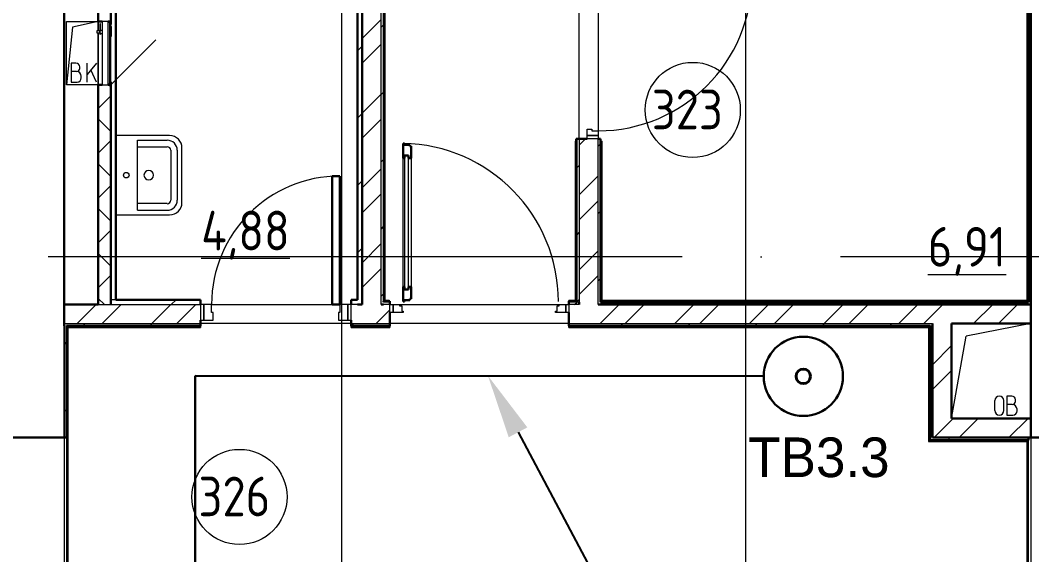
# Model space of a CAD drawing. Header units: millimetres. Extents: x -259793 to 503324, y -44556 to 93494.
# Drawn here: x 274618 to 281002, y 15958 to 19329 of the extents above; entities that cross this region are included whole.
import ezdxf
from ezdxf import colors
from ezdxf.entities.mleader import LeaderData, LeaderLine
from ezdxf.math import Vec2, Vec3

# ---------------------------------------------------------------- set-up
doc = ezdxf.new("R2010")
doc.units = ezdxf.units.MM
doc.linetypes.add('ADSK_Линия сетки', pattern=[25, 20, -2.5, 0, -2.5])
for name, color, linetype, lineweight in [('RC-Выноски', 7, 'Continuous', 0), ('Text', 7, 'Continuous', 15), ('Двери', 252, 'Continuous', 9), ('Линии', 7, 'Continuous', 9), ('лс', 5, 'Continuous', 30), ('Марки помещений', 252, 'Continuous', 20), ('Обобщенные модели', 252, 'Continuous', 18), ('Оборудование', 8, 'Continuous', 18), ('Ограждение', 252, 'Continuous', 9), ('Оси', 252, 'Continuous', 9), ('Примечания', 7, 'Continuous', 25), ('Стены внутренние', 7, 'Continuous', 18), ('Стены наружные', 7, 'Continuous', 18), ('Стены штриховка', 7, 'Continuous', 9)]:
    doc.layers.add(name, color=color, linetype=linetype, lineweight=lineweight)
doc.layers.add('Двери открывание', color=7, linetype='Continuous', lineweight=9, true_color=0xc0c0c0)
doc.styles.add('GOST Common_2', font='', dxfattribs={"width": 0.9, "height": 250})
doc.styles.add('Mipgost_5', font='', dxfattribs={"height": 250})
doc.styles.get('GOST Common_2').set_extended_font_data('GOST type B')
doc.styles.get('Mipgost_5').set_extended_font_data('Mipgost')

# ---------------------------------------------------------------- blocks, each defined once
blk = doc.blocks.new('РозеткаТВ')
at = {"layer": 'Text', "color": 3, "lineweight": 30}
blk.add_circle((-3.6, 3.2), 250, dxfattribs=at)
at = {"layer": 'Text', "color": 3, "lineweight": 40}
blk.add_circle((-3.6, 3.2), 45.8, dxfattribs=at)
blk = doc.blocks.new('3 этаж')
at = {"color": 251, "lineweight": 18, "true_color": 0x636466}
for p, q in [((274910.8, 18921.6), (274910.8, 19321.6)), ((274910.8, 19321.6), (275110.8, 19321.6)), ((274947, 19284.7), (274910.8, 18921.6)), ((275110.8, 19321.6), (274947, 19284.7)), ((275110.8, 19321.6), (275110.8, 19261.2)), ((275110.8, 19248.9), (275110.8, 18921.6)), ((274969.9, 19058.8), (274939.9, 19058.8)), ((274939.9, 19058.8), (274939.9, 18938.8)), ((274993.3, 19025.4), (274993.3, 19035.4)), ((275099.9, 19058.8), (275039.9, 18987.3)), ((275039.9, 18938.8), (275039.9, 19058.8)), ((274973.3, 19005.4), (274939.9, 19005.4)), ((275003.3, 18965.4), (275003.3, 18975.4)), ((275099.9, 18938.8), (275064, 19015.9)), ((275110.8, 18921.6), (274910.8, 18921.6)), ((274939.9, 18938.8), (274976.6, 18938.8))]:
    blk.add_line(p, q, dxfattribs=at)
for centre, radius, start, end in [((274969.9, 19035.4), 23.3, 0, 90), ((274973.3, 19025.4), 20, 270, 0), ((274973.3, 18975.4), 30, 0, 90), ((274976.6, 18965.4), 26.7, 270, 0)]:
    blk.add_arc(centre, radius, start, end, dxfattribs=at)
at = {"layer": 'Двери', "color": 251, "true_color": 0x636466}
for p, q in [((278195.8, 18641.6), (278225.8, 18641.6)), ((278195.8, 18601.6), (278195.8, 18641.6)), ((278265.8, 18601.6), (278195.8, 18601.6)), ((278195.8, 18581.6), (278195.8, 18601.6)), ((278195.8, 18601.6), (278265.8, 18601.6)), ((278265.8, 18581.6), (278195.8, 18581.6)), ((278225.8, 18641.6), (278225.8, 18631.6)), ((278225.8, 18631.6), (278265.8, 18631.6)), ((278265.8, 18631.6), (278265.8, 18601.6)), ((278265.8, 18601.6), (278265.8, 18581.6)), ((277034.8, 17648.6), (277034.8, 18458.6)), ((277043.8, 18476.6), (277043.8, 17630.6)), ((277067.8, 18476.6), (277043.8, 18476.6)), ((277067.8, 17630.6), (277067.8, 18476.6)), ((277084.8, 18458.6), (277084.8, 17648.6)), ((277043.8, 17630.6), (277067.8, 17630.6)), ((275775.8, 17536.6), (275755.8, 17536.6)), ((275755.8, 17536.6), (275755.8, 17436.6)), ((275825.8, 17536.6), (275775.8, 17536.6)), ((275775.8, 17536.6), (275775.8, 17436.6)), ((275775.8, 17436.6), (275775.8, 17536.6)), ((275825.8, 17486.6), (275825.8, 17536.6)), ((276685.8, 17536.6), (276635.8, 17536.6)), ((276635.8, 17536.6), (276635.8, 17486.6)), ((276685.8, 17436.6), (276685.8, 17536.6)), ((276705.8, 17536.6), (276685.8, 17536.6)), ((276685.8, 17536.6), (276685.8, 17436.6)), ((276705.8, 17436.6), (276705.8, 17536.6)), ((276950.8, 17536.6), (276970.8, 17536.6)), ((276950.8, 17486.6), (276950.8, 17536.6)), ((276970.8, 17536.6), (276970.8, 17486.6)), ((276970.8, 17536.6), (277011.8, 17536.6)), ((276970.8, 17486.6), (276970.8, 17536.6)), ((277011.8, 17536.6), (277011.8, 17528.6)), ((277011.8, 17528.6), (277025.8, 17528.6)), ((277025.8, 17528.6), (277025.8, 17494.6)), ((277025.8, 17494.6), (277034.8, 17494.6)), ((277034.8, 17494.6), (277034.8, 17486.6)), ((277996.8, 17494.6), (278005.8, 17494.6)), ((277996.8, 17486.6), (277996.8, 17494.6)), ((278005.8, 17528.6), (278019.8, 17528.6)), ((278005.8, 17494.6), (278005.8, 17528.6)), ((278019.8, 17528.6), (278019.8, 17536.6)), ((278019.8, 17536.6), (278060.8, 17536.6)), ((278060.8, 17536.6), (278080.8, 17536.6)), ((278060.8, 17486.6), (278060.8, 17536.6)), ((278060.8, 17536.6), (278060.8, 17486.6)), ((278080.8, 17536.6), (278080.8, 17486.6)), ((275755.8, 17436.6), (275775.8, 17436.6)), ((275775.8, 17436.6), (275835.8, 17436.6)), ((275835.8, 17486.6), (275825.8, 17486.6)), ((275835.8, 17436.6), (275835.8, 17486.6)), ((276635.8, 17486.6), (276625.8, 17486.6)), ((276625.8, 17486.6), (276625.8, 17436.6)), ((276625.8, 17436.6), (276685.8, 17436.6)), ((276685.8, 17436.6), (276705.8, 17436.6)), ((276970.8, 17486.6), (276950.8, 17486.6)), ((277034.8, 17486.6), (276970.8, 17486.6)), ((278060.8, 17486.6), (277996.8, 17486.6)), ((278080.8, 17486.6), (278060.8, 17486.6))]:
    blk.add_line(p, q, dxfattribs=at)
at = {"layer": 'Двери', "color": 251, "lineweight": 30, "true_color": 0x636466}
for p, q in [((277034.8, 18552.6), (277042.8, 18552.6)), ((277034.8, 18458.6), (277034.8, 18552.6)), ((277042.8, 18552.6), (277042.8, 18543.6)), ((277042.8, 18543.6), (277076.8, 18543.6)), ((277076.8, 18543.6), (277076.8, 18534.6)), ((277076.8, 18534.6), (277084.8, 18534.6)), ((277084.8, 18534.6), (277084.8, 18458.6)), ((277043.8, 18458.6), (277034.8, 18458.6)), ((277043.8, 18476.6), (277043.8, 18458.6)), ((277067.8, 18476.6), (277043.8, 18476.6)), ((277067.8, 18458.6), (277067.8, 18476.6)), ((277084.8, 18458.6), (277067.8, 18458.6)), ((276635.8, 18346.6), (276585.8, 18346.6)), ((276585.8, 18346.6), (276585.8, 17536.6)), ((276635.8, 17536.6), (276635.8, 18346.6)), ((277034.8, 17554.6), (277034.8, 17648.6)), ((277043.8, 17648.6), (277034.8, 17648.6)), ((277043.8, 17630.6), (277043.8, 17648.6)), ((277067.8, 17630.6), (277043.8, 17630.6)), ((277067.8, 17648.6), (277067.8, 17630.6)), ((277084.8, 17648.6), (277067.8, 17648.6)), ((277084.8, 17648.6), (277084.8, 17572.6)), ((277042.8, 17563.6), (277042.8, 17554.6)), ((277076.8, 17563.6), (277042.8, 17563.6)), ((277076.8, 17572.6), (277076.8, 17563.6)), ((277084.8, 17572.6), (277076.8, 17572.6)), ((276585.8, 17536.6), (276635.8, 17536.6)), ((277042.8, 17554.6), (277034.8, 17554.6))]:
    blk.add_line(p, q, dxfattribs=at)
at = {"layer": 'Двери', "color": 251, "true_color": 0x636466}
for centre, radius, start, end in [((278265.8, 19601.6), 970, 270, 0), ((276635.8, 17536.6), 810, 90, 180)]:
    blk.add_arc(centre, radius, start, end, dxfattribs=at)
at = {"layer": 'Двери открывание', "color": 251, "true_color": 0x636466}
blk.add_arc((277016.8, 17554.6), 998, 0, 88.96655, dxfattribs=at)
at = {"layer": 'Линии', "color": 251, "lineweight": 18, "ltscale": 200, "true_color": 0x636466}
for p, q in [((280995.8, 17416.6), (280588.9, 17337.2)), ((280495.8, 16816.6), (280588.9, 17337.2)), ((280768.3, 16867.8), (280768.3, 16930.4)), ((280825.6, 16867.8), (280825.6, 16930.4)), ((280875.8, 16959.1), (280845.8, 16959.1)), ((280845.8, 16959.1), (280845.8, 16839.1)), ((280899.1, 16925.7), (280899.1, 16935.7)), ((280879.1, 16905.7), (280845.8, 16905.7)), ((280909.1, 16865.7), (280909.1, 16875.7)), ((280845.8, 16839.1), (280882.5, 16839.1))]:
    blk.add_line(p, q, dxfattribs=at)
at = {"layer": 'Линии', "color": 251, "lineweight": 18, "true_color": 0x636466}
for centre, radius, start, end in [((280796.9, 16930.4), 28.7, 0, 180), ((280875.8, 16935.7), 23.3, 0, 90), ((280879.1, 16925.7), 20, 270, 0), ((280796.9, 16867.8), 28.7, 180, 0), ((280879.1, 16875.7), 30, 0, 90), ((280882.5, 16865.7), 26.7, 270, 0)]:
    blk.add_arc(centre, radius, start, end, dxfattribs=at)
at = {"layer": 'Марки помещений', "color": 251, "true_color": 0x636466}
for centre in [(278862.7, 18763.3), (276002, 16322.9)]:
    blk.add_circle(centre, 300, dxfattribs=at)
at = {"layer": 'Обобщенные модели', "color": 251, "true_color": 0x636466}
for p, q in [((275560.8, 18601.6), (275220.8, 18601.6)), ((275358.8, 18572.1), (275545.9, 18572.1)), ((275358.8, 18131), (275358.8, 18572.1)), ((275358.8, 18530.8), (275545.9, 18530.8)), ((275638.8, 18351.7), (275638.8, 18523.6)), ((275568.2, 18508.6), (275568.2, 18194.5)), ((275609.5, 18508.6), (275609.5, 18194.5)), ((275638.8, 18179.5), (275638.8, 18351.7)), ((275545.9, 18172.3), (275358.8, 18172.3)), ((275220.8, 18101.5), (275560.8, 18101.5)), ((275358.8, 18131), (275545.9, 18131))]:
    blk.add_line(p, q, dxfattribs=at)
blk.add_circle((275287.1, 18351.6), 17.5, dxfattribs=at)
for centre, radius, start, end in [((275560.8, 18523.6), 78, 0, 90), ((275545.9, 18508.6), 63.6, 0, 90), ((275545.9, 18508.6), 22.3, 0, 90), ((275428.9, 18352), 30, 90, 270), ((275428.9, 18352), 30, 270, 90), ((275545.9, 18194.5), 63.6, 270, 0), ((275545.9, 18194.5), 22.3, 270, 0), ((275560.8, 18179.5), 78, 270, 0)]:
    blk.add_arc(centre, radius, start, end, dxfattribs=at)
at = {"layer": 'Оборудование', "color": 251, "true_color": 0x636466}
for p, q in [((275120.4, 19305.7), (275120.4, 19259.9)), ((275125.4, 19305.7), (275120.4, 19305.7)), ((275125.4, 19259.9), (275125.4, 19305.7)), ((275172.2, 19321.6), (275135.8, 19321.6)), ((275135.8, 19321.6), (275135.8, 18921.6)), ((275173.1, 18922.5), (275173.1, 19320.6)), ((275182.8, 19314.6), (275173.1, 19314.6)), ((275183.8, 18929.5), (275183.8, 19313.6)), ((275190.8, 19302.6), (275185.3, 19302.6)), ((275190.8, 18940.6), (275190.8, 19302.6)), ((275192.8, 19293.6), (275190.8, 19293.6)), ((275192.8, 19289.6), (275192.8, 19293.6)), ((275192.8, 19289.6), (275192.8, 19229.1)), ((275117.9, 19261.2), (275100.4, 19261.2)), ((275100.4, 19261.2), (275100.4, 19248.9)), ((275100.4, 19248.9), (275117.9, 19248.9)), ((275119.9, 19263.1), (275117.9, 19261.2)), ((275117.9, 19261.2), (275117.9, 19248.9)), ((275117.9, 19248.9), (275119.9, 19247)), ((275135.8, 19264.7), (275119.9, 19264.7)), ((275119.9, 19264.7), (275119.9, 19245.4)), ((275119.9, 19245.4), (275135.8, 19245.4)), ((275120.4, 19250.2), (275120.4, 19242)), ((275120.4, 19242), (275125.4, 19242)), ((275125.4, 19242), (275125.4, 19250.2)), ((275190.8, 19225.1), (275192.8, 19225.1)), ((275192.8, 19225.1), (275192.8, 19229.1)), ((275190.8, 18921.6), (275473.6, 19204.4)), ((275135.8, 18921.6), (275172.2, 18921.6)), ((275173.1, 18928.6), (275182.8, 18928.6)), ((275185.3, 18940.6), (275190.8, 18940.6))]:
    blk.add_line(p, q, dxfattribs=at)
for points, knots in [([(275173.1, 19320.6), (275173.1, 19320.7), (275173.1, 19320.8), (275173, 19321), (275172.9, 19321.1), (275172.8, 19321.3), (275172.6, 19321.4), (275172.4, 19321.5), (275172.2, 19321.6), (275172.2, 19321.6)], [0, 0, 0, 0, 0.166667, 0.25, 0.333333, 0.5, 0.666667, 0.833333, 1, 1, 1, 1]), ([(275183.8, 19313.6), (275183.8, 19313.7), (275183.8, 19313.8), (275183.7, 19314), (275183.7, 19314.1), (275183.6, 19314.2), (275183.5, 19314.3), (275183.3, 19314.4), (275183.1, 19314.5), (275182.9, 19314.6), (275182.8, 19314.6)], [0, 0, 0, 0, 0.166667, 0.25, 0.333333, 0.416667, 0.541667, 0.666667, 0.833333, 1, 1, 1, 1]), ([(275185.3, 19302.6), (275185.2, 19302.6), (275185, 19302.6), (275184.7, 19302.7), (275184.5, 19302.8), (275184.4, 19302.9), (275184.2, 19303), (275184.1, 19303.2), (275184, 19303.3), (275183.9, 19303.5), (275183.8, 19303.8), (275183.8, 19304), (275183.8, 19304.1)], [0, 0, 0, 0, 0.166667, 0.25, 0.333333, 0.416667, 0.5, 0.583333, 0.666667, 0.75, 0.833333, 1, 1, 1, 1]), ([(275172.2, 18921.6), (275172.2, 18921.6), (275172.4, 18921.6), (275172.6, 18921.7), (275172.8, 18921.8), (275172.9, 18922), (275173, 18922.1), (275173.1, 18922.3), (275173.1, 18922.4), (275173.1, 18922.5)], [-1, -1, -1, -1, -0.833333, -0.666667, -0.5, -0.333333, -0.25, -0.166667, 0, 0, 0, 0]), ([(275182.8, 18928.6), (275182.9, 18928.6), (275183.1, 18928.6), (275183.3, 18928.7), (275183.5, 18928.8), (275183.6, 18928.9), (275183.7, 18929), (275183.7, 18929.1), (275183.8, 18929.3), (275183.8, 18929.4), (275183.8, 18929.5)], [-1, -1, -1, -1, -0.833333, -0.666667, -0.541667, -0.416667, -0.333333, -0.25, -0.166667, 0, 0, 0, 0]), ([(275183.8, 18939), (275183.8, 18939.2), (275183.8, 18939.4), (275183.9, 18939.6), (275184, 18939.8), (275184.1, 18940), (275184.2, 18940.1), (275184.4, 18940.2), (275184.5, 18940.4), (275184.7, 18940.4), (275185, 18940.5), (275185.2, 18940.6), (275185.3, 18940.6)], [-1, -1, -1, -1, -0.833333, -0.75, -0.666667, -0.583333, -0.5, -0.416667, -0.333333, -0.25, -0.166667, 0, 0, 0, 0])]:
    blk.add_open_spline(points, degree=3, knots=knots, dxfattribs=at)
at = {"layer": 'Ограждение', "color": 251, "true_color": 0x636466}
for p, q in [((276920.8, 17561.6), (276920.8, 21816.6)), ((280970.8, 20101.6), (280970.8, 17561.6)), ((278120.8, 18566.6), (278125.8, 18566.6)), ((278120.8, 18566.6), (278120.8, 17561.6)), ((278280.8, 18566.6), (278290.8, 18566.6)), ((278290.8, 17561.6), (278290.8, 18566.6)), ((276920.8, 17561.6), (276915.8, 17556.6)), ((276945.8, 17561.6), (276920.8, 17561.6)), ((276945.8, 17561.6), (276945.8, 17556.6)), ((278080.8, 17556.6), (278080.8, 17561.6)), ((278120.8, 17561.6), (278080.8, 17561.6)), ((278120.8, 17561.6), (278125.8, 17556.6)), ((278290.8, 17561.6), (278280.8, 17551.6)), ((280970.8, 17561.6), (278290.8, 17561.6)), ((280970.8, 17561.6), (280980.8, 17551.6)), ((274920.8, 17391.6), (274910.8, 17401.6)), ((274920.8, 14856.6), (274920.8, 17391.6)), ((274920.8, 17391.6), (275755.8, 17391.6)), ((275755.8, 17401.6), (275755.8, 17391.6)), ((276705.8, 17391.6), (276705.8, 17401.6)), ((276705.8, 17391.6), (276950.8, 17391.6)), ((276950.8, 17401.6), (276950.8, 17391.6)), ((278080.8, 17391.6), (278080.8, 17401.6)), ((278080.8, 17391.6), (280350.8, 17391.6)), ((280350.8, 17391.6), (280360.8, 17401.6)), ((280350.8, 17391.6), (280350.8, 16671.6)), ((280350.8, 16671.6), (280360.8, 16681.6)), ((280350.8, 16671.6), (280970.8, 16671.6)), ((280980.8, 16681.6), (280970.8, 16671.6)), ((280970.8, 16671.6), (280970.8, 14161.6))]:
    blk.add_line(p, q, dxfattribs=at)
at = {"layer": 'Оси', "color": 251, "linetype": 'ADSK_Линия сетки', "ltscale": 200, "true_color": 0x636466}
for p, q in [((274895.8, 34587.2), (274895.8, -31389.6)), ((276645.8, 34587.2), (276645.8, -31389.6)), ((279195.8, 34587.2), (279195.8, -31389.6)), ((280995.8, 34587.2), (280995.8, -31389.6)), ((308795.8, 17836.6), (237073.5, 17836.6))]:
    blk.add_line(p, q, dxfattribs=at)
at = {"layer": 'Стены внутренние', "color": 251, "lineweight": 30, "true_color": 0x636466}
for p, q in [((274895.8, 23256.6), (274895.8, 17536.6)), ((280995.8, 16816.6), (280995.8, 17836.6)), ((274895.8, 16696.6), (274193.8, 16696.6)), ((280995.8, 16696.6), (281697.8, 16696.6))]:
    blk.add_line(p, q, dxfattribs=at)
at = {"layer": 'Стены внутренние', "color": 251, "true_color": 0x636466}
blk.add_line((274895.8, 16696.6), (274895.8, 17401.6), dxfattribs=at)
at = {"layer": 'Стены наружные', "color": 251, "lineweight": 30, "true_color": 0x636466}
for p, q in [((276915.8, 17556.6), (276915.8, 21816.6)), ((275110.8, 19321.6), (275110.8, 20876.6)), ((276775.8, 17536.6), (276775.8, 20876.6)), ((276745.8, 17566.6), (276745.8, 20846.6)), ((280995.8, 20246.6), (280995.8, 17836.6)), ((280980.8, 17551.6), (280980.8, 20111.6)), ((275190.8, 19302.6), (275190.8, 19966.6)), ((275220.8, 19936.6), (275220.8, 17566.6)), ((275110.8, 19321.6), (275135.8, 19321.6)), ((275172.4, 19321.6), (275190.8, 19321.6)), ((275110.8, 18921.6), (275110.8, 17536.6)), ((275110.8, 18921.6), (275135.8, 18921.6)), ((275172.4, 18921.6), (275190.8, 18921.6)), ((275190.8, 17536.6), (275190.8, 18940.6)), ((278125.8, 18581.6), (278195.8, 18581.6)), ((278125.8, 18581.6), (278125.8, 17556.6)), ((278280.8, 18581.6), (278265.8, 18581.6)), ((278280.8, 17551.6), (278280.8, 18581.6)), ((275755.8, 17566.6), (275220.8, 17566.6)), ((275755.8, 17566.6), (275755.8, 17536.6)), ((276745.8, 17566.6), (276705.8, 17566.6)), ((276705.8, 17566.6), (276705.8, 17536.6)), ((274895.8, 17536.6), (275110.8, 17536.6)), ((274895.8, 17401.6), (274895.8, 17536.6)), ((276775.8, 17536.6), (276745.8, 17536.6)), ((276910.8, 17536.6), (276895.8, 17536.6)), ((276910.8, 17551.6), (276910.8, 17556.6)), ((276950.8, 17556.6), (276915.8, 17556.6)), ((276950.8, 17556.6), (276950.8, 17536.6)), ((278080.8, 17556.6), (278080.8, 17536.6)), ((278125.8, 17556.6), (278080.8, 17556.6)), ((278130.8, 17551.6), (278125.8, 17551.6)), ((278145.8, 17536.6), (278145.8, 17551.6)), ((280995.8, 17536.6), (278265.8, 17536.6)), ((278280.8, 17551.6), (280980.8, 17551.6)), ((275755.8, 17401.6), (275755.8, 17436.6)), ((276705.8, 17401.6), (276705.8, 17436.6)), ((276950.8, 17401.6), (276950.8, 17486.6)), ((278080.8, 17401.6), (278080.8, 17486.6)), ((274910.8, 17401.6), (275755.8, 17401.6)), ((274910.8, 17401.6), (274910.8, 16696.6)), ((276705.8, 17401.6), (276950.8, 17401.6)), ((278080.8, 17401.6), (280360.8, 17401.6)), ((280360.8, 16681.6), (280360.8, 17401.6)), ((280375.8, 16696.6), (280375.8, 17416.6)), ((280995.8, 17416.6), (280495.8, 17416.6)), ((280495.8, 17416.6), (280495.8, 16816.6)), ((280495.8, 16816.6), (280995.8, 16816.6)), ((280995.8, 16816.6), (280995.8, 16696.6)), ((274910.8, 16696.6), (274895.8, 16696.6)), ((280980.8, 16681.6), (280360.8, 16681.6)), ((280375.8, 16696.6), (280995.8, 16696.6)), ((280980.8, 16681.6), (280980.8, 16696.6))]:
    blk.add_line(p, q, dxfattribs=at)
at = {"layer": 'Стены наружные', "color": 251, "true_color": 0x636466}
for p, q in [((278145.8, 18581.6), (278145.8, 19651.6)), ((278265.8, 19561.6), (278265.8, 18631.6)), ((275110.8, 19261.2), (275110.8, 19321.6)), ((275110.8, 18921.6), (275110.8, 19248.9)), ((275825.8, 17536.6), (276585.8, 17536.6)), ((277011.8, 17536.6), (278019.8, 17536.6)), ((276705.8, 17416.6), (275755.8, 17416.6)), ((278080.8, 17416.6), (276950.8, 17416.6)), ((274910.8, 16696.6), (274910.8, 15366.6)), ((280980.8, 15366.6), (280980.8, 16681.6))]:
    blk.add_line(p, q, dxfattribs=at)
at = {"layer": 'Стены наружные', "color": 251, "linetype": 'Continuous', "lineweight": 9, "true_color": 0x636466}
for p, q in [((276775.8, 19214.5), (276895.8, 19334.5)), ((276895.8, 19285.1), (276910.8, 19300.1)), ((276910.8, 19300.1), (276915.8, 19305.1)), ((276910.8, 19229.4), (276915.8, 19234.4)), ((276745.8, 19135.1), (276775.8, 19165.1)), ((276775.8, 19057.3), (276895.8, 19177.3)), ((276910.8, 19158.7), (276915.8, 19163.7)), ((276910.8, 19088), (276915.8, 19093)), ((280980.8, 19127.5), (280995.8, 19142.5)), ((276910.8, 19017.3), (276915.8, 19022.3)), ((275190.8, 18909.4), (275178.6, 18921.6)), ((276910.8, 18946.6), (276915.8, 18951.6)), ((275110.8, 18772.9), (275190.8, 18852.9)), ((276775.8, 18743), (276895.8, 18863)), ((276895.8, 18860.9), (276910.8, 18875.9)), ((276910.8, 18875.9), (276915.8, 18880.9)), ((276910.8, 18805.2), (276915.8, 18810.2)), ((275190.8, 18626.6), (275110.8, 18706.6)), ((276745.8, 18710.9), (276775.8, 18740.9)), ((276775.8, 18585.8), (276895.8, 18705.8)), ((276910.8, 18734.5), (276915.8, 18739.5)), ((280980.8, 18703.2), (280995.8, 18718.2)), ((276910.8, 18663.7), (276915.8, 18668.7)), ((276910.8, 18593), (276915.8, 18598)), ((278145.8, 18541.4), (278185.9, 18581.6)), ((275110.8, 18490.1), (275190.8, 18570.1)), ((276910.8, 18522.3), (276915.8, 18527.3)), ((278125.8, 18535.2), (278130.8, 18540.2)), ((278265.8, 18533.8), (278280.8, 18548.8)), ((276895.8, 18436.6), (276910.8, 18451.6)), ((276910.8, 18451.6), (276915.8, 18456.6)), ((278125.8, 18464.5), (278130.8, 18469.5)), ((275190.8, 18343.7), (275110.8, 18423.7)), ((276775.8, 18271.5), (276895.8, 18391.5)), ((278125.8, 18393.8), (278130.8, 18398.8)), ((278130.8, 18398.8), (278145.8, 18413.8)), ((276910.8, 18380.9), (276915.8, 18385.9)), ((278125.8, 18323.1), (278130.8, 18328.1)), ((278145.8, 18227.1), (278265.8, 18347.1)), ((275110.8, 18207.2), (275190.8, 18287.2)), ((276745.8, 18286.6), (276775.8, 18316.6)), ((276910.8, 18310.2), (276915.8, 18315.2)), ((280980.8, 18279), (280995.8, 18294)), ((276775.8, 18114.4), (276895.8, 18234.4)), ((276910.8, 18239.5), (276915.8, 18244.5)), ((278125.8, 18252.4), (278130.8, 18257.4)), ((275190.8, 18060.9), (275110.8, 18140.9)), ((276910.8, 18168.8), (276915.8, 18173.8)), ((278125.8, 18181.7), (278130.8, 18186.7)), ((278145.8, 18070), (278265.8, 18190)), ((276910.8, 18098.1), (276915.8, 18103.1)), ((278125.8, 18111), (278130.8, 18116)), ((278265.8, 18109.6), (278280.8, 18124.6)), ((275110.8, 17924.4), (275190.8, 18004.4)), ((276895.8, 18012.3), (276910.8, 18027.3)), ((276910.8, 18027.3), (276915.8, 18032.3)), ((278125.8, 18040.3), (278130.8, 18045.3)), ((276910.8, 17956.6), (276915.8, 17961.6)), ((278125.8, 17969.6), (278130.8, 17974.6)), ((278130.8, 17974.6), (278145.8, 17989.6)), ((276745.8, 17862.3), (276775.8, 17892.3)), ((276775.8, 17800.1), (276895.8, 17920.1)), ((276910.8, 17885.9), (276915.8, 17890.9)), ((278125.8, 17898.8), (278130.8, 17903.8)), ((275190.8, 17778), (275110.8, 17858)), ((276910.8, 17815.2), (276915.8, 17820.2)), ((278125.8, 17828.1), (278130.8, 17833.1)), ((278145.8, 17755.7), (278265.8, 17875.7)), ((280980.8, 17854.7), (280995.8, 17869.7)), ((276775.8, 17642.9), (276895.8, 17762.9)), ((276910.8, 17744.5), (276915.8, 17749.5)), ((278125.8, 17757.4), (278130.8, 17762.4)), ((275110.8, 17641.6), (275190.8, 17721.6)), ((278125.8, 17686.7), (278130.8, 17691.7)), ((278145.8, 17598.5), (278265.8, 17718.5)), ((278265.8, 17685.3), (278280.8, 17700.3)), ((276910.8, 17673.8), (276915.8, 17678.8)), ((278125.8, 17616), (278130.8, 17621)), ((275149.4, 17536.6), (275110.8, 17575.2)), ((275571.5, 17536.6), (275601.5, 17566.6)), ((276895.8, 17588.1), (276910.8, 17603.1)), ((276910.8, 17603.1), (276915.8, 17608.1)), ((278132, 17551.6), (278145.8, 17565.3)), ((274977.9, 17416.6), (275097.9, 17536.6)), ((275135, 17416.6), (275255, 17536.6)), ((275449.3, 17416.6), (275569.3, 17536.6)), ((275606.5, 17416.6), (275726.5, 17536.6)), ((276863.7, 17416.6), (276950.8, 17503.6)), ((276930, 17551.6), (276935, 17556.6)), ((278080.8, 17533.5), (278083.8, 17536.6)), ((278117, 17536.6), (278132, 17551.6)), ((278278.1, 17416.6), (278398.1, 17536.6)), ((278435.3, 17416.6), (278555.3, 17536.6)), ((278541.3, 17536.6), (278556.3, 17551.6)), ((278749.6, 17416.6), (278869.6, 17536.6)), ((278906.7, 17416.6), (279026.7, 17536.6)), ((278965.6, 17536.6), (278980.6, 17551.6)), ((279221, 17416.6), (279341, 17536.6)), ((279378.2, 17416.6), (279498.2, 17536.6)), ((279389.8, 17536.6), (279404.8, 17551.6)), ((279692.5, 17416.6), (279812.5, 17536.6)), ((279814.1, 17536.6), (279829.1, 17551.6)), ((279849.7, 17416.6), (279969.7, 17536.6)), ((280164, 17416.6), (280284, 17536.6)), ((280238.4, 17536.6), (280253.4, 17551.6)), ((280321.1, 17416.6), (280441.1, 17536.6)), ((280635.4, 17416.6), (280755.4, 17536.6)), ((280662.6, 17536.6), (280677.6, 17551.6)), ((280792.6, 17416.6), (280912.6, 17536.6)), ((275012.2, 17401.6), (275027.2, 17416.6)), ((275436.5, 17401.6), (275451.5, 17416.6)), ((276709.3, 17401.6), (276724.3, 17416.6)), ((278406.3, 17401.6), (278421.3, 17416.6)), ((278830.6, 17401.6), (278845.6, 17416.6)), ((279254.8, 17401.6), (279269.8, 17416.6)), ((279679.1, 17401.6), (279694.1, 17416.6)), ((280103.4, 17401.6), (280118.4, 17416.6)), ((274895.8, 17285.1), (274910.8, 17300.1)), ((280375.8, 17156.9), (280495.8, 17276.9)), ((280375.8, 16999.7), (280495.8, 17119.7)), ((274895.8, 16860.9), (274910.8, 16875.9)), ((280386.9, 16696.6), (280506.9, 16816.6)), ((280544.1, 16696.6), (280664.1, 16816.6)), ((280858.4, 16696.6), (280978.4, 16816.6)), ((280481.8, 16681.6), (280481.8, 16696.6))]:
    blk.add_line(p, q, dxfattribs=at)
at = {"layer": 'Стены штриховка', "color": 251, "true_color": 0x636466}
for p, q in [((276895.8, 17536.6), (276895.8, 21816.6)), ((276910.8, 17556.6), (276910.8, 21816.6)), ((278130.8, 18581.6), (278130.8, 17551.6)), ((278145.8, 18581.6), (278145.8, 17551.6)), ((278265.8, 17536.6), (278265.8, 18581.6)), ((275220.8, 17566.6), (275190.8, 17566.6)), ((275110.8, 17536.6), (275755.8, 17536.6)), ((276745.8, 17536.6), (276705.8, 17536.6)), ((276950.8, 17551.6), (276910.8, 17551.6)), ((276950.8, 17536.6), (276910.8, 17536.6)), ((278125.8, 17551.6), (278080.8, 17551.6)), ((278145.8, 17536.6), (278080.8, 17536.6)), ((274895.8, 17416.6), (275755.8, 17416.6)), ((276705.8, 17416.6), (276950.8, 17416.6)), ((278080.8, 17416.6), (280375.8, 17416.6)), ((280360.8, 17401.6), (280375.8, 17401.6))]:
    blk.add_line(p, q, dxfattribs=at)
at = {"layer": 'Марки помещений', "color": 251, "true_color": 0x636466, "style": 'GOST Common_2', "width": 0.9}
for s, p in [('323', (278603.9, 18641)), ('%%U4,88', (275760.1, 17877.6)), ('%%U6,91', (280345.4, 17775.2)), ('326', (275743.2, 16200.6))]:
    blk.add_text(s, height=250, dxfattribs=at).set_placement(p)

msp = doc.modelspace()

# ---------------------------------------------------------------- linework, layer by layer
at = {"layer": 'лс', "color": 104}
for p in [(279310.30805, 17083.50206), (275722.72328, 15147.28696)]:
    msp.add_line(p, (275722.72328, 17086.95271), dxfattribs=at)

# ---------------------------------------------------------------- block references
msp.add_blockref('3 этаж', (0, 0))

# ---------------------------------------------------------------- texts
at = {"layer": 'Примечания', "lineweight": 25, "ltscale": 100, "insert": (279212.94306, 16697.85451), "char_height": 250, "width": 3010.3388609, "attachment_point": 1, "style": 'Mipgost_5'}
msp.add_mtext('ТВ3.3', dxfattribs=at)

# ---------------------------------------------------------------- next in the draw order: leaders
at = {"layer": 'RC-Выноски', "lineweight": 5}
ml = msp.add_multileader_mtext('Standard', dxfattribs=at)
ml.set_content('АЛ3.3', color=256, style='Mipgost_5')
ml.set_leader_properties()
ml.build(insert=Vec2(0, 0))
ml.multileader.update_dxf_attribs({"has_text_frame": 1, "text_left_attachment_type": 6, "text_right_attachment_type": 6, "dogleg_length": 2, "arrow_head_size": 404, "scale": 100})
ctx = ml.context
ctx.base_point, ctx.scale, ctx.char_height, ctx.arrow_head_size, ctx.landing_gap_size, ctx.plane_origin = Vec3(278821.85617, 15114.08808), 100, 252.5, 404, 101, Vec3(-202028.54675, -428462.62398)
ctx.left_attachment, ctx.right_attachment = 6, 6
notes = []
notes.append((ctx, [(0, (1, 1, 0), (278619.85617, 15114.08808), (1, 0), 202, [(0, [(277570.08535, 17086.95271)], 0, [])])]))
ctx.mtext.insert, ctx.mtext.flow_direction = Vec3(278922.85617, 15417.08808), 5
ctx.mtext.has_bg_fill, ctx.mtext.bg_color, ctx.mtext.bg_scale_factor, ctx.mtext.bg_transparency, ctx.mtext.use_window_bg_color = 1, -1027028792, 1.5, 0, 1
for ctx, leaders in notes:
    for number, flags, end, landing, length, lines in leaders:
        leader = LeaderData()
        leader.index, (leader.has_last_leader_line, leader.has_dogleg_vector, leader.attachment_direction) = number, flags
        leader.last_leader_point, leader.dogleg_vector, leader.dogleg_length = Vec3(end), Vec3(landing), length
        for number, points, colour, breaks in lines:
            line = LeaderLine()
            line.index, line.vertices, line.color, line.breaks = number, Vec3.list(points), colors.encode_raw_color(colour), breaks
            leader.lines.append(line)
        ctx.leaders.append(leader)

# ---------------------------------------------------------------- next in the draw order: block references
at = {"layer": 'лс', "color": 104}
msp.add_blockref('РозеткаТВ', (279563.89052, 17080.28482), dxfattribs=at)

doc.saveas('drawing.dxf')
